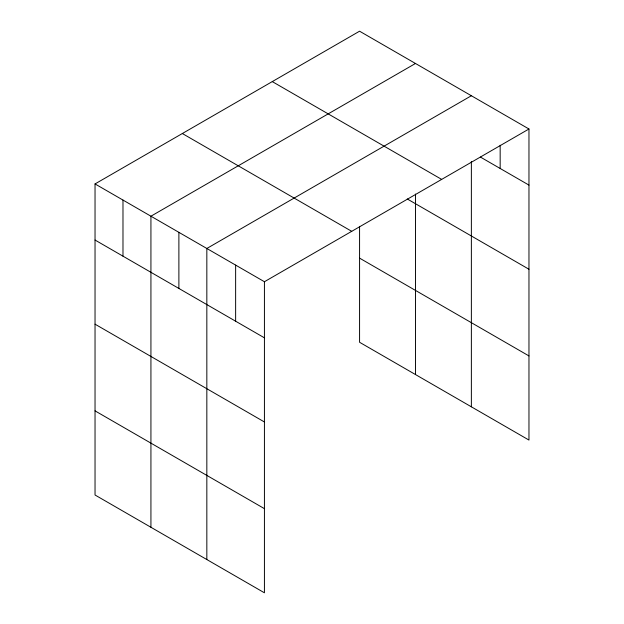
<?xml version="1.0" encoding="UTF-8"?>
<svg xmlns="http://www.w3.org/2000/svg" width="624" height="624" viewBox="0 0 624 624"><rect width="100%" height="100%" fill="white"/><g stroke="black" fill="none" stroke-linecap="round" stroke-linejoin="round"><path stroke-width="0.94" d="M95.035 183.932L264.428 281.728L264.428 592.8L95.035 495.004L95.035 183.932L359.572 31.2L528.965 128.996L528.965 440.068L359.572 342.272L359.572 226.348M415.475 63.476L150.93 216.208L150.93 527.272M471.37 95.745L206.833 248.477L206.833 559.549M264.428 281.728L528.965 128.996M480.425 157.076L528.965 185.102M272.275 81.604L441.667 179.4M407.254 198.97L528.965 269.24M182.333 133.528L351.725 231.325M359.572 258.133L528.965 355.93M95.035 240.037L264.428 337.834M95.035 324.176L264.428 421.972M95.035 410.865L264.428 508.661M500.167 145.259L500.167 168.48M471.37 161.522L471.37 406.817M415.475 194.048L415.475 374.54M235.63 265.106L235.63 321.212M178.885 232.339L178.885 288.444M122.983 200.07L122.983 256.175"/></g></svg>
